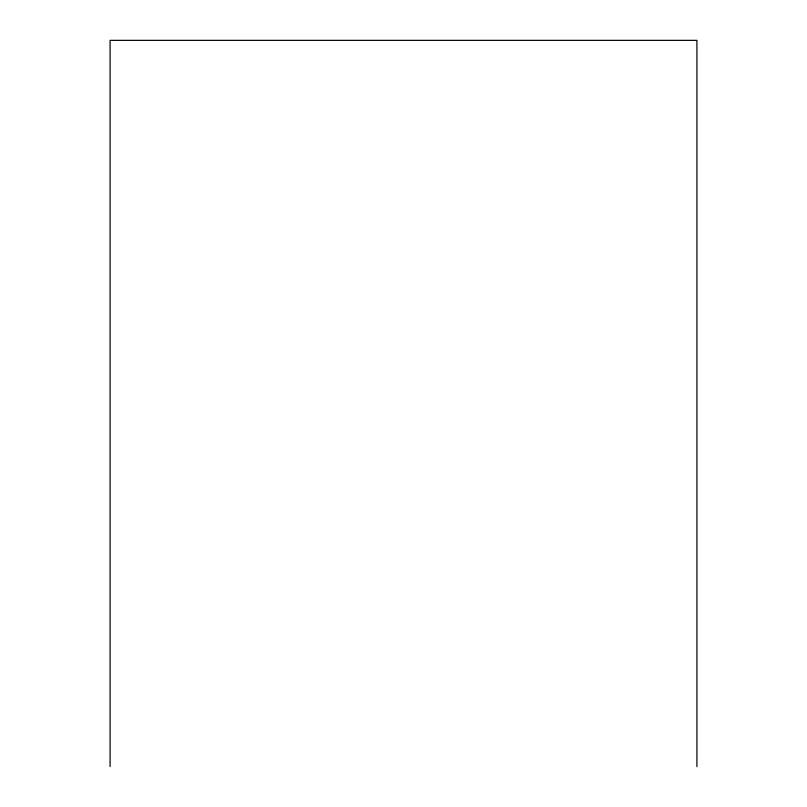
<?xml version="1.0" encoding="UTF-8"?>
<svg xmlns="http://www.w3.org/2000/svg" width="807" height="807" viewBox="0 0 807 807"><rect width="100%" height="100%" fill="white"/><g stroke="black" fill="none" stroke-linecap="round" stroke-linejoin="round"><path stroke-width="1.21" d="M696.915 766.65L696.915 40.35L110.085 40.35L110.085 766.65"/></g></svg>
